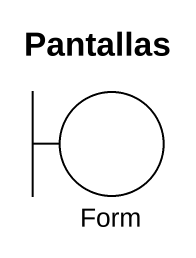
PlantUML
@startuml
title Pantallas
boundary Form
@enduml
